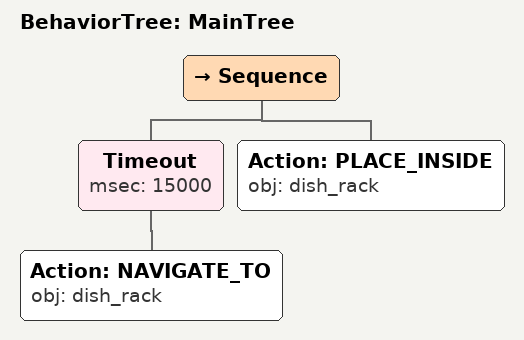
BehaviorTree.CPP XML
<root main_tree_to_execute="MainTree">
  <BehaviorTree ID="MainTree">
    <Sequence>
      <!-- Timeout: NAVIGATE_TO dish_rack within 15s -->
      <Timeout msec="15000">
        <!-- Navigate to dish_rack -->
        <Action ID="NAVIGATE_TO" obj="dish_rack" />
      </Timeout>
      <!-- Place inside dish_rack -->
      <Action ID="PLACE_INSIDE" obj="dish_rack" />
    </Sequence>
  </BehaviorTree>
</root>
